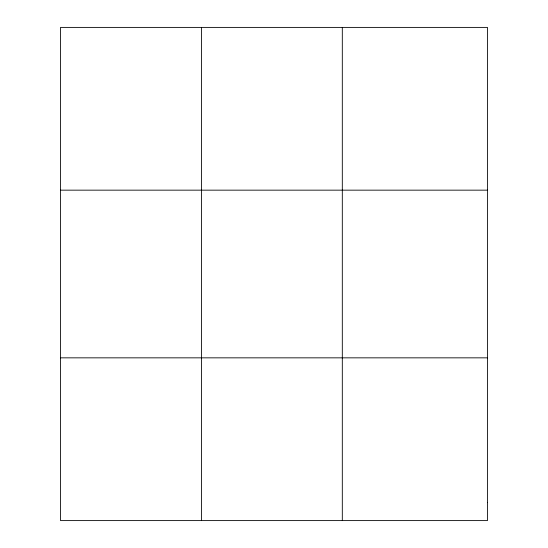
<?xml version="1.0" encoding="UTF-8"?>
<svg xmlns="http://www.w3.org/2000/svg" width="548" height="548" viewBox="0 0 548 548"><rect width="100%" height="100%" fill="white"/><g stroke="black" fill="none" stroke-linecap="round" stroke-linejoin="round"><path stroke-width="0.82" d="M201.424 520.6L201.424 27.4M342.308 520.6L342.308 27.4M60.54 190.156L487.46 190.156M60.54 357.844L487.46 357.844M487.46 502.516L487.46 520.6L60.54 520.6L60.54 27.4L487.46 27.4L487.46 502.516"/></g></svg>
